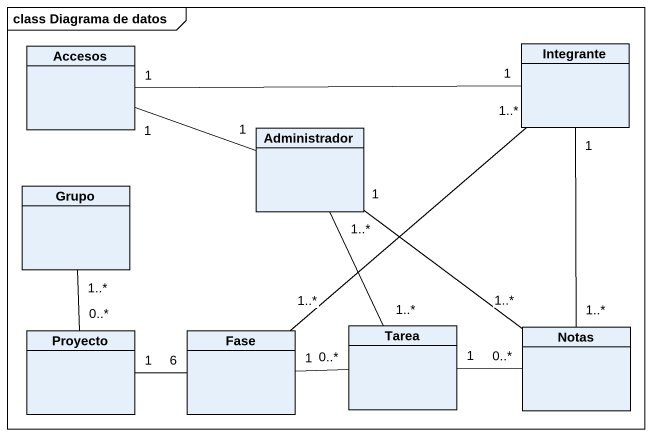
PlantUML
@startuml
mainframe class Diagrama de datos
hide circle
hide empty members
class Accesos
class Integrante
class Administrador
class Grupo
class Proyecto
class Fase
class Tarea
class Notas
Accesos "1" -right- "1" Integrante
Accesos "1" -right- "1" Administrador
Integrante "1..*" -- "1..*" Fase
Integrante "1" -- "1..*" Notas
Administrador "1..*" -- "1..*" Tarea
Administrador "1" -- "1..*" Notas
Grupo "1..*" -- "0..*" Proyecto
Proyecto "1" -right- "6" Fase
Fase "1" -right- "0..*" Tarea
Tarea "1" -right- "0..*" Notas
@enduml
